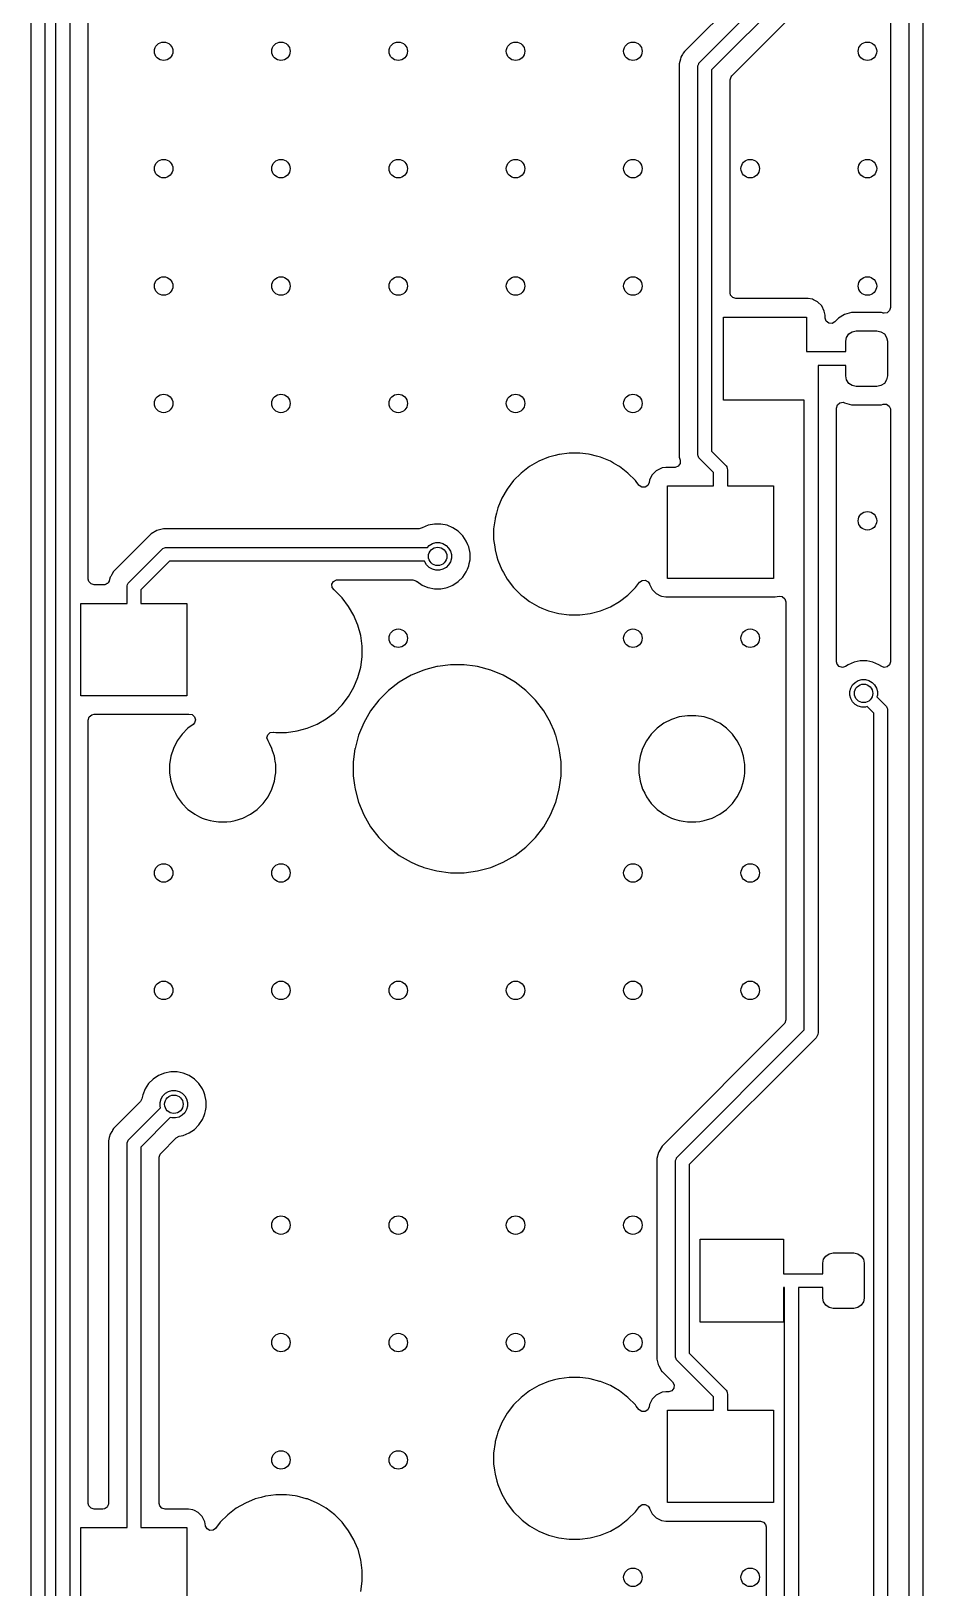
# Model space of a CAD drawing. Extents: x 2.6 to 14.2, y -9.4 to -3.8.
# Drawn here: x 2.57 to 3.33, y -6.439 to -5.113 of the extents above; entities that cross this region are included whole.
import ezdxf

# ---------------------------------------------------------------- set-up
doc = ezdxf.new("R2010")
doc.units = 0
doc.header["$MEASUREMENT"] = 0
doc.layers.add('BLACK', color=7, linetype='CONTINUOUS')

msp = doc.modelspace()

# ---------------------------------------------------------------- linework, layer by layer
at = {"layer": 'BLACK', "linetype": 'CONTINUOUS'}
for p, q in [((3.3186, -6.8774), (3.3186, -4.1738)), ((3.3304, -4.1713), (3.3304, -6.8799)), ((2.5702, -7.5938), (2.5702, -4.194)), ((2.582, -4.1964), (2.582, -7.5914)), ((3.3029, -4.602), (3.3029, -5.3488)), ((2.5914, -6.8083), (2.5914, -4.9665)), ((2.6032, -4.969), (2.6032, -6.8059)), ((2.619, -5.5802), (2.619, -4.9775)), ((3.2223, -5.0354), (3.1271, -5.1306)), ((3.1402, -5.1397), (3.2395, -5.0405)), ((3.2496, -5.0471), (3.1503, -5.1464)), ((3.1675, -5.1515), (3.215, -5.104)), ((3.1271, -5.1306), (3.1262, -5.1322)), ((3.1271, -5.1306), (3.1271, -5.1306)), ((3.1238, -5.1371), (3.1228, -5.1411)), ((3.1228, -5.1411), (3.1228, -5.4764)), ((3.1242, -5.1356), (3.1238, -5.1371)), ((3.125, -5.1342), (3.1242, -5.1356)), ((3.1242, -5.1356), (3.1242, -5.1356)), ((3.1255, -5.1333), (3.125, -5.1342)), ((3.125, -5.1342), (3.125, -5.1342)), ((3.1262, -5.1322), (3.1255, -5.1333)), ((3.1385, -5.1439), (3.1386, -5.1428)), ((3.1385, -5.4735), (3.1385, -5.1439)), ((3.1386, -5.1428), (3.1393, -5.1411)), ((3.1393, -5.1411), (3.1395, -5.1406)), ((3.1395, -5.1406), (3.1402, -5.1397)), ((3.1503, -5.1464), (3.1503, -5.4711)), ((3.1661, -5.1549), (3.1669, -5.1523)), ((3.1661, -5.3363), (3.1661, -5.1549)), ((3.1669, -5.1523), (3.1675, -5.1515)), ((3.1665, -5.3383), (3.1661, -5.3363)), ((3.1683, -5.3404), (3.1665, -5.3383)), ((3.171, -5.3412), (3.1683, -5.3404)), ((3.2325, -5.3412), (3.171, -5.3412)), ((3.2362, -5.3417), (3.2325, -5.3412)), ((3.2325, -5.3412), (3.2325, -5.3412)), ((3.2373, -5.3423), (3.2362, -5.3417)), ((3.2406, -5.344), (3.2373, -5.3423)), ((3.2442, -5.3475), (3.2406, -5.344)), ((3.2406, -5.344), (3.2406, -5.344)), ((3.2406, -5.344), (3.2406, -5.344)), ((3.1604, -5.4278), (3.1604, -5.3569)), ((3.1604, -5.3569), (3.2313, -5.3569)), ((3.2313, -5.3569), (3.2313, -5.3864)), ((3.2464, -5.352), (3.2442, -5.3475)), ((3.2442, -5.3475), (3.2442, -5.3475)), ((3.2442, -5.3475), (3.2442, -5.3475)), ((3.247, -5.3554), (3.2464, -5.352)), ((3.247, -5.3557), (3.247, -5.3554)), ((3.247, -5.3575), (3.247, -5.3557)), ((3.247, -5.3579), (3.247, -5.3575)), ((3.2637, -5.3548), (3.2584, -5.358)), ((3.2697, -5.3531), (3.2637, -5.3548)), ((3.2637, -5.3548), (3.2637, -5.3548)), ((3.2711, -5.353), (3.2697, -5.3531)), ((3.2938, -5.353), (3.2711, -5.353)), ((3.2711, -5.353), (3.2711, -5.353)), ((3.2952, -5.3531), (3.2938, -5.353)), ((3.296, -5.3533), (3.2952, -5.3531)), ((3.2952, -5.3531), (3.2952, -5.3531)), ((3.2966, -5.3535), (3.296, -5.3533)), ((3.2973, -5.3536), (3.2966, -5.3535)), ((3.3, -5.3532), (3.2973, -5.3536)), ((3.3021, -5.3514), (3.3, -5.3532)), ((3.3029, -5.3488), (3.3021, -5.3514)), ((3.248, -5.3605), (3.247, -5.3579)), ((3.2502, -5.3621), (3.248, -5.3605)), ((3.253, -5.3623), (3.2502, -5.3621)), ((3.2554, -5.361), (3.253, -5.3623)), ((3.2584, -5.358), (3.2554, -5.361)), ((3.2584, -5.358), (3.2584, -5.358)), ((3.2673, -5.3713), (3.2702, -5.3694)), ((3.2702, -5.3694), (3.2736, -5.3687)), ((3.2736, -5.3687), (3.2913, -5.3687)), ((3.2913, -5.3687), (3.2947, -5.3694)), ((3.2947, -5.3694), (3.2976, -5.3713)), ((3.2647, -5.3776), (3.2654, -5.3742)), ((3.2647, -5.3864), (3.2647, -5.3776)), ((3.2654, -5.3742), (3.2673, -5.3713)), ((3.2976, -5.3713), (3.2995, -5.3742)), ((3.2995, -5.3742), (3.3002, -5.3776)), ((3.3002, -5.3776), (3.3002, -5.4071)), ((3.2313, -5.3864), (3.2647, -5.3864)), ((3.2647, -5.3983), (3.2411, -5.3983)), ((3.2411, -5.3983), (3.2411, -5.9666)), ((3.2647, -5.4071), (3.2647, -5.3983)), ((3.2654, -5.4105), (3.2647, -5.4071)), ((3.2673, -5.4134), (3.2654, -5.4105)), ((3.2995, -5.4105), (3.2976, -5.4134)), ((3.3002, -5.4071), (3.2995, -5.4105)), ((3.2702, -5.4153), (3.2673, -5.4134)), ((3.2736, -5.416), (3.2702, -5.4153)), ((3.2913, -5.416), (3.2736, -5.416)), ((3.2947, -5.4153), (3.2913, -5.416)), ((3.2976, -5.4134), (3.2947, -5.4153)), ((3.2293, -5.4278), (3.1604, -5.4278)), ((3.2293, -5.9642), (3.2293, -5.4278)), ((3.2569, -5.4344), (3.2576, -5.4317)), ((3.2569, -5.6506), (3.2569, -5.4344)), ((3.2576, -5.4317), (3.2597, -5.4299)), ((3.2597, -5.4299), (3.2625, -5.4295)), ((3.2625, -5.4295), (3.2637, -5.4299)), ((3.2637, -5.4299), (3.2637, -5.4299)), ((3.2637, -5.4299), (3.2637, -5.4299)), ((3.2637, -5.4299), (3.2697, -5.4316)), ((3.2697, -5.4316), (3.2711, -5.4317)), ((3.2711, -5.4317), (3.2938, -5.4317)), ((3.2938, -5.4317), (3.2952, -5.4316)), ((3.2952, -5.4316), (3.2966, -5.4312)), ((3.2966, -5.4312), (3.2994, -5.4312)), ((3.2994, -5.4312), (3.3017, -5.4327)), ((3.3017, -5.4327), (3.3028, -5.4352)), ((3.3028, -5.4352), (3.3029, -5.4359)), ((3.3029, -5.4359), (3.3029, -5.6506)), ((3.0112, -5.4763), (3.0029, -5.4798)), ((3.017, -5.4748), (3.0112, -5.4763)), ((3.02, -5.474), (3.017, -5.4748)), ((3.0206, -5.4739), (3.02, -5.474)), ((3.0289, -5.4728), (3.0206, -5.4739)), ((3.038, -5.4728), (3.0289, -5.4728)), ((3.0289, -5.4728), (3.0289, -5.4728)), ((3.0454, -5.4738), (3.038, -5.4728)), ((3.038, -5.4728), (3.038, -5.4728)), ((3.0469, -5.474), (3.0454, -5.4738)), ((3.0523, -5.4754), (3.0469, -5.474)), ((3.0556, -5.4763), (3.0523, -5.4754)), ((3.064, -5.4798), (3.0556, -5.4763)), ((3.1228, -5.4764), (3.1234, -5.4788)), ((3.1386, -5.4747), (3.1385, -5.4735)), ((3.1388, -5.4751), (3.1386, -5.4747)), ((3.1395, -5.4768), (3.1388, -5.4751)), ((3.1402, -5.4777), (3.1395, -5.4768)), ((3.1503, -5.4711), (3.162, -5.4828)), ((2.9879, -5.4898), (2.9815, -5.4962)), ((2.9951, -5.4843), (2.9879, -5.4898)), ((3.0029, -5.4798), (2.9951, -5.4843)), ((3.0029, -5.4798), (3.0029, -5.4798)), ((3.0668, -5.4814), (3.064, -5.4798)), ((3.064, -5.4798), (3.064, -5.4798)), ((3.0706, -5.4836), (3.0668, -5.4814)), ((3.0718, -5.4843), (3.0706, -5.4836)), ((3.079, -5.4898), (3.0718, -5.4843)), ((3.0854, -5.4962), (3.079, -5.4898)), ((3.079, -5.4898), (3.079, -5.4898)), ((3.1032, -5.4879), (3.0997, -5.4914)), ((3.1076, -5.4856), (3.1032, -5.4879)), ((3.1032, -5.4879), (3.1032, -5.4879)), ((3.1032, -5.4879), (3.1032, -5.4879)), ((3.1082, -5.4855), (3.1076, -5.4856)), ((3.1113, -5.485), (3.1082, -5.4855)), ((3.1187, -5.485), (3.1113, -5.485)), ((3.1193, -5.485), (3.1187, -5.485)), ((3.1218, -5.4839), (3.1193, -5.485)), ((3.1234, -5.4816), (3.1218, -5.4839)), ((3.1234, -5.4788), (3.1234, -5.4789)), ((3.1234, -5.4789), (3.1234, -5.4816)), ((3.152, -5.4894), (3.1402, -5.4777)), ((3.152, -5.5008), (3.152, -5.4894)), ((3.162, -5.4828), (3.1628, -5.4837)), ((3.1628, -5.4837), (3.1632, -5.4846)), ((3.1632, -5.4846), (3.1637, -5.4858)), ((3.1637, -5.4858), (3.1638, -5.487)), ((3.1638, -5.487), (3.1638, -5.5008)), ((2.976, -5.5034), (2.9715, -5.5112)), ((2.9815, -5.4962), (2.976, -5.5034)), ((3.0861, -5.4971), (3.0854, -5.4962)), ((3.0854, -5.4962), (3.0854, -5.4962)), ((3.0854, -5.4962), (3.0854, -5.4962)), ((3.0884, -5.5001), (3.0861, -5.4971)), ((3.0885, -5.5003), (3.0884, -5.5001)), ((3.0908, -5.5018), (3.0885, -5.5003)), ((3.0936, -5.5019), (3.0908, -5.5018)), ((3.0959, -5.5004), (3.0936, -5.5019)), ((3.0971, -5.4979), (3.0959, -5.5004)), ((3.0974, -5.4959), (3.0971, -5.4979)), ((3.0995, -5.4917), (3.0974, -5.4959)), ((3.0974, -5.4959), (3.0974, -5.4959)), ((3.0997, -5.4914), (3.0995, -5.4917)), ((3.0997, -5.4914), (3.0997, -5.4914)), ((3.0997, -5.4914), (3.0997, -5.4914)), ((3.1126, -5.5795), (3.1126, -5.5008)), ((3.1126, -5.5008), (3.152, -5.5008)), ((3.1638, -5.5008), (3.2031, -5.5008)), ((3.2031, -5.5008), (3.2031, -5.5795)), ((2.9715, -5.5112), (2.968, -5.5195)), ((2.9715, -5.5112), (2.9715, -5.5112)), ((2.9657, -5.5287), (2.9645, -5.5372)), ((2.9669, -5.5239), (2.9657, -5.5283)), ((2.9657, -5.5283), (2.9657, -5.5287)), ((2.968, -5.5195), (2.9669, -5.5239)), ((2.6725, -5.5417), (2.6405, -5.5736)), ((2.6774, -5.5388), (2.6725, -5.5417)), ((2.6725, -5.5417), (2.6725, -5.5417)), ((2.6784, -5.5385), (2.6774, -5.5388)), ((2.6774, -5.5388), (2.6774, -5.5388)), ((2.683, -5.5373), (2.6784, -5.5385)), ((2.6784, -5.5385), (2.6784, -5.5385)), ((2.9008, -5.5373), (2.683, -5.5373)), ((2.9009, -5.5373), (2.9008, -5.5373)), ((2.9036, -5.5365), (2.9009, -5.5373)), ((2.9037, -5.5364), (2.9036, -5.5365)), ((2.9087, -5.5343), (2.9037, -5.5364)), ((2.9037, -5.5364), (2.9037, -5.5364)), ((2.9141, -5.5333), (2.9087, -5.5343)), ((2.9087, -5.5343), (2.9087, -5.5343)), ((2.9195, -5.5333), (2.9141, -5.5333)), ((2.9141, -5.5333), (2.9141, -5.5333)), ((2.9248, -5.5343), (2.9195, -5.5333)), ((2.9195, -5.5333), (2.9195, -5.5333)), ((2.9298, -5.5364), (2.9248, -5.5343)), ((2.9248, -5.5343), (2.9248, -5.5343)), ((2.9344, -5.5394), (2.9298, -5.5364)), ((2.9298, -5.5364), (2.9298, -5.5364)), ((2.9382, -5.5433), (2.9344, -5.5394)), ((2.9344, -5.5394), (2.9344, -5.5394)), ((2.9645, -5.5372), (2.9645, -5.5463)), ((2.6537, -5.5828), (2.6816, -5.5548)), ((2.6816, -5.5548), (2.6825, -5.5541)), ((2.6825, -5.5541), (2.6838, -5.5536)), ((2.6838, -5.5536), (2.6847, -5.5532)), ((2.6847, -5.5532), (2.6858, -5.5531)), ((2.6858, -5.5531), (2.908, -5.5531)), ((2.908, -5.5531), (2.9096, -5.5515)), ((2.9096, -5.5515), (2.9123, -5.5499)), ((2.9123, -5.5499), (2.9152, -5.5491)), ((2.9152, -5.5491), (2.9183, -5.5491)), ((2.9183, -5.5491), (2.9213, -5.5499)), ((2.9213, -5.5499), (2.924, -5.5515)), ((2.924, -5.5515), (2.9261, -5.5537)), ((2.9261, -5.5537), (2.9277, -5.5563)), ((2.9277, -5.5563), (2.9285, -5.5593)), ((2.9412, -5.5478), (2.9382, -5.5433)), ((2.9382, -5.5433), (2.9382, -5.5433)), ((2.9425, -5.5509), (2.9412, -5.5478)), ((2.9412, -5.5478), (2.9412, -5.5478)), ((2.9433, -5.5528), (2.9425, -5.5509)), ((2.9444, -5.5581), (2.9433, -5.5528)), ((2.9433, -5.5528), (2.9433, -5.5528)), ((2.9433, -5.5528), (2.9433, -5.5528)), ((2.9645, -5.5463), (2.9654, -5.5528)), ((2.9654, -5.5528), (2.9657, -5.5552)), ((2.9657, -5.5552), (2.9673, -5.5613)), ((2.6883, -5.5649), (2.6638, -5.5894)), ((2.9057, -5.5649), (2.6883, -5.5649)), ((2.9059, -5.5654), (2.9057, -5.5649)), ((2.9074, -5.568), (2.9059, -5.5654)), ((2.9096, -5.5702), (2.9074, -5.568)), ((2.9261, -5.568), (2.924, -5.5702)), ((2.9277, -5.5654), (2.9261, -5.568)), ((2.9285, -5.5624), (2.9277, -5.5654)), ((2.9285, -5.5593), (2.9285, -5.5624)), ((2.9422, -5.5716), (2.9433, -5.5689)), ((2.9433, -5.5689), (2.9437, -5.5668)), ((2.9437, -5.5668), (2.9444, -5.5636)), ((2.9444, -5.5636), (2.9444, -5.5581)), ((2.9673, -5.5613), (2.968, -5.5639)), ((2.968, -5.5639), (2.9715, -5.5723)), ((2.6194, -5.5822), (2.619, -5.5802)), ((2.6213, -5.5843), (2.6194, -5.5822)), ((2.6361, -5.5828), (2.6355, -5.5838)), ((2.6368, -5.5818), (2.6361, -5.5828)), ((2.6369, -5.5816), (2.6368, -5.5818)), ((2.6377, -5.5786), (2.6369, -5.5816)), ((2.6381, -5.5778), (2.6377, -5.5786)), ((2.6391, -5.5761), (2.6381, -5.5778)), ((2.6405, -5.5736), (2.6391, -5.5761)), ((2.6405, -5.5736), (2.6405, -5.5736)), ((2.6529, -5.5837), (2.6537, -5.5828)), ((2.8267, -5.5845), (2.828, -5.5821)), ((2.828, -5.5821), (2.8305, -5.5808)), ((2.8305, -5.5808), (2.8315, -5.5807)), ((2.8315, -5.5807), (2.8956, -5.5807)), ((2.8956, -5.5807), (2.8982, -5.5815)), ((2.8982, -5.5815), (2.899, -5.5821)), ((2.899, -5.5821), (2.8992, -5.5823)), ((2.8992, -5.5823), (2.8992, -5.5823)), ((2.8992, -5.5823), (2.9037, -5.5853)), ((2.9123, -5.5718), (2.9096, -5.5702)), ((2.9152, -5.5726), (2.9123, -5.5718)), ((2.9183, -5.5726), (2.9152, -5.5726)), ((2.9213, -5.5718), (2.9183, -5.5726)), ((2.924, -5.5702), (2.9213, -5.5718)), ((2.9298, -5.5853), (2.9344, -5.5823)), ((2.9344, -5.5823), (2.9382, -5.5784)), ((2.9382, -5.5784), (2.9412, -5.5739)), ((2.9412, -5.5739), (2.9414, -5.5735)), ((2.9414, -5.5735), (2.9422, -5.5716)), ((2.9715, -5.5723), (2.9715, -5.5723)), ((2.9715, -5.5723), (2.9728, -5.5745)), ((2.9728, -5.5745), (2.976, -5.5801)), ((2.976, -5.5801), (2.976, -5.5801)), ((2.976, -5.5801), (2.9815, -5.5873)), ((3.0854, -5.5873), (3.0888, -5.5828)), ((3.0888, -5.5828), (3.091, -5.5812)), ((3.091, -5.5812), (3.0938, -5.581)), ((3.0938, -5.581), (3.0962, -5.5824)), ((3.0962, -5.5824), (3.0973, -5.5843)), ((3.2031, -5.5795), (3.1126, -5.5795)), ((2.6239, -5.585), (2.6213, -5.5843)), ((2.6322, -5.585), (2.6239, -5.585)), ((2.6326, -5.585), (2.6322, -5.585)), ((2.6327, -5.585), (2.6326, -5.585)), ((2.6326, -5.585), (2.6326, -5.585)), ((2.633, -5.585), (2.6327, -5.585)), ((2.6341, -5.5844), (2.633, -5.585)), ((2.6352, -5.584), (2.6341, -5.5844)), ((2.6353, -5.5839), (2.6352, -5.584)), ((2.6355, -5.5838), (2.6353, -5.5839)), ((2.652, -5.587), (2.6521, -5.5858)), ((2.652, -5.6008), (2.652, -5.587)), ((2.6521, -5.5858), (2.6525, -5.5848)), ((2.6525, -5.5848), (2.6529, -5.5837)), ((2.6638, -5.5894), (2.6638, -5.6008)), ((2.8269, -5.5872), (2.8267, -5.5845)), ((2.8285, -5.5894), (2.8269, -5.5872)), ((2.829, -5.5898), (2.8285, -5.5894)), ((2.8354, -5.5962), (2.829, -5.5898)), ((2.829, -5.5898), (2.829, -5.5898)), ((2.829, -5.5898), (2.829, -5.5898)), ((2.8409, -5.6034), (2.8354, -5.5962)), ((2.8354, -5.5962), (2.8354, -5.5962)), ((2.9037, -5.5853), (2.9037, -5.5853)), ((2.9037, -5.5853), (2.9084, -5.5872)), ((2.9084, -5.5872), (2.9087, -5.5874)), ((2.9087, -5.5874), (2.9087, -5.5874)), ((2.9087, -5.5874), (2.9087, -5.5874)), ((2.9087, -5.5874), (2.9141, -5.5884)), ((2.9141, -5.5884), (2.9141, -5.5884)), ((2.9141, -5.5884), (2.9195, -5.5884)), ((2.9195, -5.5884), (2.9237, -5.5876)), ((2.9237, -5.5876), (2.9248, -5.5874)), ((2.9248, -5.5874), (2.9292, -5.5856)), ((2.9292, -5.5856), (2.9298, -5.5853)), ((2.9298, -5.5853), (2.9298, -5.5853)), ((2.9298, -5.5853), (2.9298, -5.5853)), ((2.9815, -5.5873), (2.9815, -5.5873)), ((2.9815, -5.5873), (2.9879, -5.5937)), ((2.9879, -5.5937), (2.9879, -5.5937)), ((2.9879, -5.5937), (2.9879, -5.5937)), ((2.9879, -5.5937), (2.9898, -5.5951)), ((2.9898, -5.5951), (2.9951, -5.5992)), ((3.0718, -5.5992), (3.079, -5.5937)), ((3.079, -5.5937), (3.0854, -5.5873)), ((3.079, -5.5937), (3.079, -5.5937)), ((3.079, -5.5937), (3.079, -5.5937)), ((3.0854, -5.5873), (3.0854, -5.5873)), ((3.0973, -5.5843), (3.0974, -5.5845)), ((3.0974, -5.5845), (3.0974, -5.5845)), ((3.0974, -5.5845), (3.0974, -5.5845)), ((3.0974, -5.5845), (3.0997, -5.5889)), ((3.0997, -5.5889), (3.0997, -5.5889)), ((3.0997, -5.5889), (3.0997, -5.5889)), ((3.0997, -5.5889), (3.1032, -5.5925)), ((3.1032, -5.5925), (3.1032, -5.5925)), ((3.1032, -5.5925), (3.1032, -5.5925)), ((3.1032, -5.5925), (3.1068, -5.5943)), ((3.1068, -5.5943), (3.1076, -5.5947)), ((3.1076, -5.5947), (3.1113, -5.5953)), ((3.1113, -5.5953), (3.1113, -5.5953)), ((3.1113, -5.5953), (3.2044, -5.5953)), ((3.2044, -5.5953), (3.2079, -5.5948)), ((3.2079, -5.5948), (3.2106, -5.5951)), ((3.2106, -5.5951), (3.2127, -5.5969)), ((2.6126, -5.6795), (2.6126, -5.6008)), ((2.6126, -5.6008), (2.652, -5.6008)), ((2.6638, -5.6008), (2.7031, -5.6008)), ((2.7031, -5.6008), (2.7031, -5.6795)), ((2.8454, -5.6112), (2.8409, -5.6034)), ((2.8409, -5.6034), (2.8409, -5.6034)), ((2.8409, -5.6034), (2.8409, -5.6034)), ((2.9951, -5.5992), (2.9951, -5.5992)), ((2.9951, -5.5992), (2.9951, -5.5992)), ((2.9951, -5.5992), (3.0029, -5.6037)), ((3.0029, -5.6037), (3.0029, -5.6037)), ((3.0029, -5.6037), (3.0029, -5.6037)), ((3.0029, -5.6037), (3.0056, -5.6048)), ((3.0056, -5.6048), (3.0112, -5.6071)), ((3.0112, -5.6071), (3.02, -5.6095)), ((3.02, -5.6095), (3.0289, -5.6107)), ((3.038, -5.6107), (3.0469, -5.6095)), ((3.0469, -5.6095), (3.0556, -5.6071)), ((3.0556, -5.6071), (3.064, -5.6037)), ((3.064, -5.6037), (3.0718, -5.5992)), ((3.2127, -5.5969), (3.2135, -5.5995)), ((3.2135, -5.5995), (3.2135, -5.5996)), ((3.2135, -5.5996), (3.2135, -5.9556)), ((2.8465, -5.6139), (2.8454, -5.6112)), ((2.8454, -5.6112), (2.8454, -5.6112)), ((2.8454, -5.6112), (2.8454, -5.6112)), ((2.8488, -5.6195), (2.8465, -5.6139)), ((2.8512, -5.6283), (2.8488, -5.6195)), ((3.0289, -5.6107), (3.0289, -5.6107)), ((3.0289, -5.6107), (3.038, -5.6107)), ((3.038, -5.6107), (3.038, -5.6107)), ((2.8524, -5.6372), (2.8512, -5.6283)), ((2.8512, -5.6552), (2.8524, -5.6463)), ((2.8524, -5.6463), (2.8524, -5.6372)), ((2.8488, -5.6639), (2.8512, -5.6552)), ((2.8942, -5.6621), (2.8841, -5.6679)), ((2.9049, -5.6577), (2.8942, -5.6621)), ((2.8942, -5.6621), (2.8942, -5.6621)), ((2.9068, -5.6572), (2.9049, -5.6577)), ((2.9049, -5.6577), (2.9049, -5.6577)), ((2.9161, -5.6547), (2.9068, -5.6572)), ((2.9167, -5.6546), (2.9161, -5.6547)), ((2.9276, -5.6531), (2.9167, -5.6546)), ((2.9393, -5.6531), (2.9276, -5.6531)), ((2.9276, -5.6531), (2.9276, -5.6531)), ((2.9488, -5.6544), (2.9393, -5.6531)), ((2.9393, -5.6531), (2.9393, -5.6531)), ((2.9508, -5.6547), (2.9488, -5.6544)), ((2.962, -5.6577), (2.9508, -5.6547)), ((2.9727, -5.6621), (2.962, -5.6577)), ((2.962, -5.6577), (2.962, -5.6577)), ((2.962, -5.6577), (2.962, -5.6577)), ((2.9828, -5.6679), (2.9727, -5.6621)), ((2.9727, -5.6621), (2.9727, -5.6621)), ((3.2574, -5.6527), (3.2569, -5.6506)), ((3.2592, -5.6547), (3.2574, -5.6527)), ((3.2618, -5.6554), (3.2592, -5.6547)), ((3.2645, -5.6546), (3.2618, -5.6554)), ((3.2668, -5.6531), (3.2645, -5.6546)), ((3.2718, -5.651), (3.2668, -5.6531)), ((3.2668, -5.6531), (3.2668, -5.6531)), ((3.2771, -5.6499), (3.2718, -5.651)), ((3.2718, -5.651), (3.2718, -5.651)), ((3.2826, -5.6499), (3.2771, -5.6499)), ((3.2771, -5.6499), (3.2771, -5.6499)), ((3.2879, -5.651), (3.2826, -5.6499)), ((3.2826, -5.6499), (3.2826, -5.6499)), ((3.2929, -5.6531), (3.2879, -5.651)), ((3.2879, -5.651), (3.2879, -5.651)), ((3.2953, -5.6546), (3.2929, -5.6531)), ((3.2929, -5.6531), (3.2929, -5.6531)), ((3.2973, -5.6554), (3.2953, -5.6546)), ((3.3, -5.655), (3.2973, -5.6554)), ((3.3021, -5.6532), (3.3, -5.655)), ((3.3029, -5.6506), (3.3021, -5.6532)), ((2.8409, -5.6801), (2.8454, -5.6723)), ((2.8454, -5.6723), (2.8488, -5.6639)), ((2.8749, -5.675), (2.8667, -5.6832)), ((2.8841, -5.6679), (2.8749, -5.675)), ((2.8749, -5.675), (2.8749, -5.675)), ((2.992, -5.675), (2.9828, -5.6679)), ((3.0002, -5.6832), (2.992, -5.675)), ((2.992, -5.675), (2.992, -5.675)), ((3.2682, -5.676), (3.269, -5.673)), ((3.269, -5.673), (3.2705, -5.6703)), ((3.2705, -5.6703), (3.2727, -5.6681)), ((3.2727, -5.6681), (3.2753, -5.6666)), ((3.2753, -5.6666), (3.2783, -5.6658)), ((3.2783, -5.6658), (3.2814, -5.6658)), ((3.2814, -5.6658), (3.2844, -5.6666)), ((3.2844, -5.6666), (3.2871, -5.6681)), ((3.2871, -5.6681), (3.2892, -5.6703)), ((3.2892, -5.6703), (3.2908, -5.673)), ((3.2908, -5.673), (3.2916, -5.676)), ((2.7031, -5.6795), (2.6126, -5.6795)), ((2.829, -5.6937), (2.8354, -5.6873)), ((2.8354, -5.6873), (2.8409, -5.6801)), ((2.8354, -5.6873), (2.8354, -5.6873)), ((2.8354, -5.6873), (2.8354, -5.6873)), ((2.8667, -5.6832), (2.8596, -5.6924)), ((2.8667, -5.6832), (2.8667, -5.6832)), ((3.0073, -5.6924), (3.0002, -5.6832)), ((3.0002, -5.6832), (3.0002, -5.6832)), ((3.2682, -5.679), (3.2682, -5.676)), ((3.269, -5.682), (3.2682, -5.679)), ((3.2705, -5.6847), (3.269, -5.682)), ((3.2727, -5.6869), (3.2705, -5.6847)), ((3.2753, -5.6884), (3.2727, -5.6869)), ((3.2783, -5.6892), (3.2753, -5.6884)), ((3.2828, -5.6888), (3.2814, -5.6892)), ((3.2885, -5.6944), (3.2828, -5.6888)), ((3.2916, -5.679), (3.2912, -5.6805)), ((3.2912, -5.6805), (3.2985, -5.6878)), ((3.2916, -5.676), (3.2916, -5.679)), ((3.2985, -5.6878), (3.2993, -5.6887)), ((3.2993, -5.6887), (3.2996, -5.6895)), ((2.619, -5.7002), (2.6198, -5.6976)), ((2.619, -6.3676), (2.619, -5.7002)), ((2.6198, -5.6976), (2.6219, -5.6958)), ((2.6219, -5.6958), (2.6239, -5.6953)), ((2.6239, -5.6953), (2.7044, -5.6953)), ((2.7044, -5.6953), (2.7047, -5.6953)), ((2.7047, -5.6953), (2.7074, -5.6956)), ((2.7074, -5.6956), (2.7095, -5.6974)), ((2.7095, -5.6974), (2.7103, -5.7)), ((2.7103, -5.7), (2.7096, -5.7027)), ((2.814, -5.7037), (2.8218, -5.6992)), ((2.8218, -5.6992), (2.829, -5.6937)), ((2.829, -5.6937), (2.829, -5.6937)), ((2.829, -5.6937), (2.829, -5.6937)), ((2.8596, -5.6924), (2.8538, -5.7025)), ((3.0129, -5.7022), (3.0073, -5.6924)), ((3.0131, -5.7025), (3.0129, -5.7022)), ((3.1161, -5.6998), (3.1097, -5.703)), ((3.1228, -5.6976), (3.1161, -5.6998)), ((3.1161, -5.6998), (3.1161, -5.6998)), ((3.1299, -5.6965), (3.1228, -5.6976)), ((3.137, -5.6965), (3.1299, -5.6965)), ((3.1299, -5.6965), (3.1299, -5.6965)), ((3.1441, -5.6976), (3.137, -5.6965)), ((3.137, -5.6965), (3.137, -5.6965)), ((3.1508, -5.6998), (3.1441, -5.6976)), ((3.1546, -5.7017), (3.1508, -5.6998)), ((3.1508, -5.6998), (3.1508, -5.6998)), ((3.1572, -5.703), (3.1546, -5.7017)), ((3.2814, -5.6892), (3.2783, -5.6892)), ((3.2885, -6.8767), (3.2885, -5.6944)), ((3.2996, -5.6895), (3.3002, -5.6908)), ((3.3002, -5.6908), (3.3003, -5.692)), ((3.3003, -5.692), (3.3003, -6.8792)), ((2.6989, -5.7122), (2.6947, -5.718)), ((2.7039, -5.7072), (2.6989, -5.7122)), ((2.6989, -5.7122), (2.6989, -5.7122)), ((2.7083, -5.704), (2.7039, -5.7072)), ((2.7039, -5.7072), (2.7039, -5.7072)), ((2.7096, -5.7027), (2.7083, -5.704)), ((2.7713, -5.7155), (2.772, -5.7128)), ((2.7722, -5.7178), (2.7713, -5.7155)), ((2.772, -5.7128), (2.7739, -5.7109)), ((2.7739, -5.7109), (2.7766, -5.7104)), ((2.7766, -5.7104), (2.7768, -5.7104)), ((2.7768, -5.7104), (2.7789, -5.7107)), ((2.7789, -5.7107), (2.7789, -5.7107)), ((2.7789, -5.7107), (2.788, -5.7107)), ((2.788, -5.7107), (2.7969, -5.7095)), ((2.788, -5.7107), (2.788, -5.7107)), ((2.7969, -5.7095), (2.8056, -5.7071)), ((2.8056, -5.7071), (2.814, -5.7037)), ((2.8494, -5.7132), (2.8464, -5.7244)), ((2.8538, -5.7025), (2.8494, -5.7132)), ((2.8494, -5.7132), (2.8494, -5.7132)), ((2.8538, -5.7025), (2.8538, -5.7025)), ((3.016, -5.7095), (3.0131, -5.7025)), ((3.0173, -5.7127), (3.016, -5.7095)), ((3.0175, -5.7132), (3.0173, -5.7127)), ((3.0205, -5.7244), (3.0175, -5.7132)), ((3.0989, -5.7122), (3.0947, -5.718)), ((3.1039, -5.7072), (3.0989, -5.7122)), ((3.0989, -5.7122), (3.0989, -5.7122)), ((3.1097, -5.703), (3.1039, -5.7072)), ((3.1039, -5.7072), (3.1039, -5.7072)), ((3.163, -5.7072), (3.1572, -5.703)), ((3.1572, -5.703), (3.1572, -5.703)), ((3.1572, -5.703), (3.1572, -5.703)), ((3.168, -5.7122), (3.163, -5.7072)), ((3.163, -5.7072), (3.163, -5.7072)), ((3.1707, -5.7159), (3.168, -5.7122)), ((3.168, -5.7122), (3.168, -5.7122)), ((2.6915, -5.7244), (2.6893, -5.7311)), ((2.6947, -5.718), (2.6915, -5.7244)), ((2.6915, -5.7244), (2.6915, -5.7244)), ((2.7722, -5.718), (2.7721, -5.7178)), ((2.7721, -5.7178), (2.7722, -5.7178)), ((2.7733, -5.7201), (2.7722, -5.718)), ((2.7722, -5.718), (2.7722, -5.718)), ((2.7722, -5.718), (2.7722, -5.718)), ((2.7754, -5.7244), (2.7733, -5.7201)), ((2.7761, -5.7264), (2.7754, -5.7244)), ((2.7754, -5.7244), (2.7754, -5.7244)), ((2.7776, -5.7311), (2.7761, -5.7264)), ((2.8463, -5.7247), (2.8448, -5.7359)), ((2.8464, -5.7244), (2.8463, -5.7247)), ((3.0221, -5.7359), (3.0205, -5.7244)), ((3.0915, -5.7244), (3.0893, -5.7311)), ((3.0947, -5.718), (3.0915, -5.7244)), ((3.0915, -5.7244), (3.0915, -5.7244)), ((3.1722, -5.718), (3.1707, -5.7159)), ((3.174, -5.7216), (3.1722, -5.718)), ((3.1754, -5.7244), (3.174, -5.7216)), ((3.1761, -5.7264), (3.1754, -5.7244)), ((3.1754, -5.7244), (3.1754, -5.7244)), ((3.1776, -5.7311), (3.1761, -5.7264)), ((2.6893, -5.7311), (2.6882, -5.7382)), ((2.6882, -5.7382), (2.6882, -5.7453)), ((2.7779, -5.7329), (2.7776, -5.7311)), ((2.7784, -5.7359), (2.7779, -5.7329)), ((2.7785, -5.7365), (2.7784, -5.7359)), ((2.7787, -5.7382), (2.7785, -5.7365)), ((2.7787, -5.7453), (2.7787, -5.7382)), ((2.8448, -5.7359), (2.8448, -5.7476)), ((3.0221, -5.7382), (3.0221, -5.7359)), ((3.0221, -5.7476), (3.0221, -5.7382)), ((3.0893, -5.7311), (3.0882, -5.7382)), ((3.0882, -5.7382), (3.0882, -5.7453)), ((3.1779, -5.7329), (3.1776, -5.7311)), ((3.1787, -5.7382), (3.1779, -5.7329)), ((3.1787, -5.7453), (3.1787, -5.7382)), ((2.6882, -5.7453), (2.6893, -5.7524)), ((2.6893, -5.7524), (2.6915, -5.7591)), ((2.7754, -5.7591), (2.7776, -5.7524)), ((2.7776, -5.7524), (2.7783, -5.7481)), ((2.7783, -5.7481), (2.7787, -5.7453)), ((2.8448, -5.7476), (2.8459, -5.7557)), ((3.0205, -5.7591), (3.0221, -5.7476)), ((3.0882, -5.7453), (3.0893, -5.7524)), ((3.0893, -5.7524), (3.0915, -5.7591)), ((3.1754, -5.7591), (3.1776, -5.7524)), ((3.1776, -5.7524), (3.1783, -5.7481)), ((3.1783, -5.7481), (3.1787, -5.7453)), ((2.6915, -5.7591), (2.6915, -5.7591)), ((2.6915, -5.7591), (2.6933, -5.7626)), ((2.6933, -5.7626), (2.6945, -5.7651)), ((2.6945, -5.7651), (2.6947, -5.7655)), ((2.6947, -5.7655), (2.6989, -5.7713)), ((2.768, -5.7713), (2.7722, -5.7655)), ((2.7722, -5.7655), (2.7754, -5.7591)), ((2.8459, -5.7557), (2.8464, -5.7591)), ((2.8464, -5.7591), (2.8494, -5.7703)), ((3.0175, -5.7703), (3.0205, -5.7591)), ((3.0915, -5.7591), (3.0915, -5.7591)), ((3.0915, -5.7591), (3.0933, -5.7626)), ((3.0933, -5.7626), (3.0945, -5.7651)), ((3.0945, -5.7651), (3.0947, -5.7655)), ((3.0947, -5.7655), (3.0989, -5.7713)), ((3.168, -5.7713), (3.1722, -5.7655)), ((3.1722, -5.7655), (3.1754, -5.7591)), ((2.6989, -5.7713), (2.6989, -5.7713)), ((2.6989, -5.7713), (2.7039, -5.7763)), ((2.7039, -5.7763), (2.7039, -5.7763)), ((2.7039, -5.7763), (2.7077, -5.779)), ((2.7077, -5.779), (2.7097, -5.7805)), ((2.7097, -5.7805), (2.7139, -5.7826)), ((2.7508, -5.7837), (2.7572, -5.7805)), ((2.7572, -5.7805), (2.763, -5.7763)), ((2.763, -5.7763), (2.768, -5.7713)), ((2.8494, -5.7703), (2.8494, -5.7703)), ((2.8494, -5.7703), (2.8538, -5.781)), ((2.8538, -5.781), (2.8538, -5.781)), ((2.8538, -5.781), (2.8596, -5.7911)), ((3.0073, -5.7911), (3.0131, -5.781)), ((3.0131, -5.781), (3.0175, -5.7703)), ((3.0989, -5.7713), (3.0989, -5.7713)), ((3.0989, -5.7713), (3.1039, -5.7763)), ((3.1039, -5.7763), (3.1039, -5.7763)), ((3.1039, -5.7763), (3.1077, -5.779)), ((3.1077, -5.779), (3.1097, -5.7805)), ((3.1097, -5.7805), (3.1139, -5.7826)), ((3.1508, -5.7837), (3.1572, -5.7805)), ((3.1572, -5.7805), (3.163, -5.7763)), ((3.163, -5.7763), (3.168, -5.7713)), ((2.7139, -5.7826), (2.7161, -5.7837)), ((2.7161, -5.7837), (2.7161, -5.7837)), ((2.7161, -5.7837), (2.7186, -5.7846)), ((2.7186, -5.7846), (2.7228, -5.7859)), ((2.7228, -5.7859), (2.7261, -5.7864)), ((2.7261, -5.7864), (2.7299, -5.787)), ((2.7299, -5.787), (2.7299, -5.787)), ((2.7299, -5.787), (2.737, -5.787)), ((2.737, -5.787), (2.7404, -5.7865)), ((2.7404, -5.7865), (2.7441, -5.7859)), ((2.7441, -5.7859), (2.7508, -5.7837)), ((2.8596, -5.7911), (2.8667, -5.8003)), ((3.0002, -5.8003), (3.0073, -5.7911)), ((3.1139, -5.7826), (3.1161, -5.7837)), ((3.1161, -5.7837), (3.1161, -5.7837)), ((3.1161, -5.7837), (3.1186, -5.7846)), ((3.1186, -5.7846), (3.1228, -5.7859)), ((3.1228, -5.7859), (3.1261, -5.7864)), ((3.1261, -5.7864), (3.1299, -5.787)), ((3.1299, -5.787), (3.1299, -5.787)), ((3.1299, -5.787), (3.137, -5.787)), ((3.137, -5.787), (3.1404, -5.7865)), ((3.1404, -5.7865), (3.1441, -5.7859)), ((3.1441, -5.7859), (3.1508, -5.7837)), ((2.8667, -5.8003), (2.8667, -5.8003)), ((2.8667, -5.8003), (2.8749, -5.8085)), ((2.992, -5.8085), (3.0002, -5.8003)), ((2.8749, -5.8085), (2.8749, -5.8085)), ((2.8749, -5.8085), (2.8841, -5.8156)), ((2.8841, -5.8156), (2.8942, -5.8214)), ((2.8942, -5.8214), (2.8942, -5.8214)), ((2.8942, -5.8214), (2.8942, -5.8214)), ((2.8942, -5.8214), (2.9006, -5.824)), ((2.962, -5.8258), (2.9727, -5.8214)), ((2.9727, -5.8214), (2.9828, -5.8156)), ((2.9828, -5.8156), (2.992, -5.8085)), ((2.9006, -5.824), (2.904, -5.8254)), ((2.904, -5.8254), (2.9049, -5.8258)), ((2.9049, -5.8258), (2.9161, -5.8288)), ((2.9161, -5.8288), (2.9276, -5.8304)), ((2.9276, -5.8304), (2.9276, -5.8304)), ((2.9276, -5.8304), (2.9393, -5.8304)), ((2.9393, -5.8304), (2.9508, -5.8288)), ((2.9393, -5.8304), (2.9393, -5.8304)), ((2.9508, -5.8288), (2.962, -5.8258)), ((3.2121, -5.9591), (3.1081, -6.0631)), ((3.1212, -6.0722), (3.2293, -5.9642)), ((3.2128, -5.9583), (3.2121, -5.9591)), ((3.2135, -5.9556), (3.2128, -5.9583)), ((3.2411, -5.9666), (3.241, -5.9678)), ((3.2394, -5.9708), (3.1313, -6.0789)), ((3.2401, -5.9699), (3.2394, -5.9708)), ((3.2409, -5.9681), (3.2401, -5.9699)), ((3.241, -5.9678), (3.2409, -5.9681)), ((2.6743, -6.0061), (2.6704, -6.0099)), ((2.6788, -6.0031), (2.6743, -6.0061)), ((2.6743, -6.0061), (2.6743, -6.0061)), ((2.6838, -6.001), (2.6788, -6.0031)), ((2.6788, -6.0031), (2.6788, -6.0031)), ((2.6892, -5.9999), (2.6838, -6.001)), ((2.6838, -6.001), (2.6838, -6.001)), ((2.6946, -5.9999), (2.6892, -5.9999)), ((2.6892, -5.9999), (2.6892, -5.9999)), ((2.6999, -6.001), (2.6946, -5.9999)), ((2.6946, -5.9999), (2.6946, -5.9999)), ((2.7049, -6.0031), (2.6999, -6.001)), ((2.6999, -6.001), (2.6999, -6.001)), ((2.7095, -6.0061), (2.7049, -6.0031)), ((2.7049, -6.0031), (2.7049, -6.0031)), ((2.7133, -6.0099), (2.7095, -6.0061)), ((2.7095, -6.0061), (2.7095, -6.0061)), ((2.6654, -6.0195), (2.6647, -6.0229)), ((2.6674, -6.0144), (2.6654, -6.0195)), ((2.6654, -6.0195), (2.6654, -6.0195)), ((2.6704, -6.0099), (2.6674, -6.0144)), ((2.6674, -6.0144), (2.6674, -6.0144)), ((2.6704, -6.0099), (2.6704, -6.0099)), ((2.681, -6.023), (2.6825, -6.0203)), ((2.6825, -6.0203), (2.6847, -6.0181)), ((2.6847, -6.0181), (2.6874, -6.0166)), ((2.6874, -6.0166), (2.6903, -6.0158)), ((2.6903, -6.0158), (2.6934, -6.0158)), ((2.6934, -6.0158), (2.6964, -6.0166)), ((2.6964, -6.0166), (2.6991, -6.0181)), ((2.6991, -6.0181), (2.7012, -6.0203)), ((2.7012, -6.0203), (2.7028, -6.023)), ((2.7163, -6.0144), (2.7133, -6.0099)), ((2.7133, -6.0099), (2.7133, -6.0099)), ((2.7174, -6.017), (2.7163, -6.0144)), ((2.7163, -6.0144), (2.7163, -6.0144)), ((2.7184, -6.0195), (2.7174, -6.017)), ((2.7194, -6.0248), (2.7184, -6.0195)), ((2.7184, -6.0195), (2.7184, -6.0195)), ((2.7184, -6.0195), (2.7184, -6.0195)), ((2.6633, -6.0254), (2.6405, -6.0482)), ((2.6537, -6.0573), (2.6805, -6.0305)), ((2.6634, -6.0253), (2.6633, -6.0254)), ((2.6647, -6.0229), (2.6634, -6.0253)), ((2.6802, -6.026), (2.681, -6.023)), ((2.6802, -6.029), (2.6802, -6.026)), ((2.6805, -6.0305), (2.6802, -6.029)), ((2.7028, -6.032), (2.7012, -6.0347)), ((2.7028, -6.023), (2.7036, -6.026)), ((2.7036, -6.029), (2.7028, -6.032)), ((2.7036, -6.026), (2.7036, -6.029)), ((2.7184, -6.0355), (2.7189, -6.033)), ((2.7189, -6.033), (2.7194, -6.0302)), ((2.7194, -6.0302), (2.7194, -6.0248)), ((2.6889, -6.0388), (2.6638, -6.064)), ((2.6903, -6.0392), (2.6889, -6.0388)), ((2.6934, -6.0392), (2.6903, -6.0392)), ((2.6964, -6.0384), (2.6934, -6.0392)), ((2.6991, -6.0369), (2.6964, -6.0384)), ((2.7012, -6.0347), (2.6991, -6.0369)), ((2.7095, -6.0489), (2.7133, -6.0451)), ((2.7133, -6.0451), (2.7163, -6.0406)), ((2.7163, -6.0405), (2.7178, -6.0371)), ((2.7163, -6.0406), (2.7163, -6.0405)), ((2.7178, -6.0371), (2.7184, -6.0355)), ((2.6369, -6.0559), (2.6362, -6.0587)), ((2.6362, -6.0587), (2.6362, -6.0587)), ((2.6362, -6.0587), (2.6362, -6.3676)), ((2.6377, -6.0531), (2.6369, -6.0559)), ((2.6391, -6.0507), (2.6377, -6.0531)), ((2.6377, -6.0531), (2.6377, -6.0531)), ((2.6392, -6.0506), (2.6391, -6.0507)), ((2.6391, -6.0507), (2.6391, -6.0507)), ((2.6397, -6.0496), (2.6392, -6.0506)), ((2.6405, -6.0482), (2.6397, -6.0496)), ((2.652, -6.0615), (2.6521, -6.0604)), ((2.6521, -6.0604), (2.6526, -6.059)), ((2.6526, -6.059), (2.653, -6.0582)), ((2.653, -6.0582), (2.6537, -6.0573)), ((2.681, -6.0691), (2.694, -6.056)), ((2.694, -6.056), (2.6964, -6.0547)), ((2.6964, -6.0547), (2.6965, -6.0547)), ((2.6965, -6.0547), (2.6999, -6.054)), ((2.6999, -6.054), (2.7049, -6.0519)), ((2.7049, -6.0519), (2.7095, -6.0489)), ((2.652, -6.3882), (2.652, -6.0615)), ((2.6638, -6.064), (2.6638, -6.3882)), ((2.6795, -6.0725), (2.6803, -6.0699)), ((2.6795, -6.3676), (2.6795, -6.0725)), ((2.6803, -6.0699), (2.681, -6.0691)), ((3.1051, -6.0687), (3.1037, -6.0736)), ((3.1037, -6.0736), (3.1037, -6.2448)), ((3.1052, -6.0681), (3.1051, -6.0687)), ((3.1081, -6.0631), (3.1052, -6.0681)), ((3.1081, -6.0631), (3.1081, -6.0631)), ((3.1196, -6.0753), (3.1203, -6.0736)), ((3.1203, -6.0736), (3.1205, -6.0731)), ((3.1205, -6.0731), (3.1212, -6.0722)), ((3.1195, -6.0764), (3.1196, -6.0753)), ((3.1195, -6.2419), (3.1195, -6.0764)), ((3.1313, -6.0789), (3.1313, -6.2395)), ((3.1407, -6.2132), (3.1407, -6.1424)), ((3.1407, -6.1424), (3.2116, -6.1424)), ((3.2116, -6.1424), (3.2116, -6.1719)), ((3.245, -6.163), (3.2457, -6.1596)), ((3.245, -6.1719), (3.245, -6.163)), ((3.2457, -6.1596), (3.2476, -6.1568)), ((3.2476, -6.1568), (3.2505, -6.1548)), ((3.2505, -6.1548), (3.2539, -6.1542)), ((3.2539, -6.1542), (3.2716, -6.1542)), ((3.2716, -6.1542), (3.275, -6.1548)), ((3.275, -6.1548), (3.2779, -6.1568)), ((3.2779, -6.1568), (3.2798, -6.1596)), ((3.2798, -6.1596), (3.2805, -6.163)), ((3.2805, -6.163), (3.2805, -6.1926)), ((3.2116, -6.1719), (3.245, -6.1719)), ((3.2126, -6.1837), (3.2116, -6.1837)), ((3.2116, -6.1837), (3.2116, -6.2132)), ((3.2126, -6.8072), (3.2126, -6.1837)), ((3.245, -6.1837), (3.2244, -6.1837)), ((3.2244, -6.1837), (3.2244, -6.8096)), ((3.245, -6.1926), (3.245, -6.1837)), ((3.2457, -6.1959), (3.245, -6.1926)), ((3.2805, -6.1926), (3.2798, -6.1959)), ((3.2476, -6.1988), (3.2457, -6.1959)), ((3.2505, -6.2007), (3.2476, -6.1988)), ((3.2539, -6.2014), (3.2505, -6.2007)), ((3.2716, -6.2014), (3.2539, -6.2014)), ((3.275, -6.2007), (3.2716, -6.2014)), ((3.2779, -6.1988), (3.275, -6.2007)), ((3.2798, -6.1959), (3.2779, -6.1988)), ((3.2116, -6.2132), (3.1407, -6.2132)), ((3.1037, -6.2448), (3.1049, -6.2492)), ((3.1196, -6.2431), (3.1195, -6.2419)), ((3.1198, -6.2434), (3.1196, -6.2431)), ((3.1205, -6.2452), (3.1198, -6.2434)), ((3.1212, -6.2461), (3.1205, -6.2452)), ((3.1313, -6.2395), (3.162, -6.2702)), ((3.1049, -6.2492), (3.1049, -6.2492)), ((3.1049, -6.2492), (3.1052, -6.2503)), ((3.1052, -6.2503), (3.1052, -6.2503)), ((3.1052, -6.2503), (3.108, -6.2551)), ((3.108, -6.2551), (3.1081, -6.2552)), ((3.1081, -6.2552), (3.1081, -6.2552)), ((3.1081, -6.2552), (3.117, -6.2641)), ((3.152, -6.2768), (3.1212, -6.2461)), ((2.9951, -6.2717), (2.9879, -6.2772)), ((3.0029, -6.2672), (2.9951, -6.2717)), ((3.0113, -6.2637), (3.0029, -6.2672)), ((3.0029, -6.2672), (3.0029, -6.2672)), ((3.0163, -6.2624), (3.0113, -6.2637)), ((3.02, -6.2614), (3.0163, -6.2624)), ((3.0204, -6.2614), (3.02, -6.2614)), ((3.0289, -6.2602), (3.0204, -6.2614)), ((3.038, -6.2602), (3.0289, -6.2602)), ((3.0289, -6.2602), (3.0289, -6.2602)), ((3.0454, -6.2612), (3.038, -6.2602)), ((3.038, -6.2602), (3.038, -6.2602)), ((3.0469, -6.2614), (3.0454, -6.2612)), ((3.0549, -6.2636), (3.0469, -6.2614)), ((3.0557, -6.2637), (3.0549, -6.2636)), ((3.064, -6.2672), (3.0557, -6.2637)), ((3.0669, -6.2689), (3.064, -6.2672)), ((3.064, -6.2672), (3.064, -6.2672)), ((3.0717, -6.2716), (3.0669, -6.2689)), ((3.0718, -6.2717), (3.0717, -6.2716)), ((3.079, -6.2772), (3.0718, -6.2717)), ((3.1113, -6.2724), (3.1082, -6.2729)), ((3.1135, -6.2724), (3.1113, -6.2724)), ((3.1139, -6.2724), (3.1135, -6.2724)), ((3.1164, -6.2715), (3.1139, -6.2724)), ((3.1181, -6.2693), (3.1164, -6.2715)), ((3.117, -6.2641), (3.1183, -6.2665)), ((3.1183, -6.2665), (3.1181, -6.2693)), ((3.162, -6.2702), (3.1628, -6.2711)), ((3.1628, -6.2711), (3.1632, -6.272)), ((3.1632, -6.272), (3.1637, -6.2732)), ((2.9815, -6.2836), (2.976, -6.2908)), ((2.9879, -6.2772), (2.9815, -6.2836)), ((3.0854, -6.2836), (3.079, -6.2772)), ((3.079, -6.2772), (3.079, -6.2772)), ((3.0861, -6.2846), (3.0854, -6.2836)), ((3.0854, -6.2836), (3.0854, -6.2836)), ((3.0854, -6.2836), (3.0854, -6.2836)), ((3.0884, -6.2875), (3.0861, -6.2846)), ((3.0971, -6.2853), (3.0959, -6.2878)), ((3.0974, -6.2833), (3.0971, -6.2853)), ((3.099, -6.28), (3.0974, -6.2833)), ((3.0974, -6.2833), (3.0974, -6.2833)), ((3.0997, -6.2788), (3.099, -6.28)), ((3.1032, -6.2753), (3.0997, -6.2788)), ((3.0997, -6.2788), (3.0997, -6.2788)), ((3.0997, -6.2788), (3.0997, -6.2788)), ((3.1077, -6.273), (3.1032, -6.2753)), ((3.1032, -6.2753), (3.1032, -6.2753)), ((3.1032, -6.2753), (3.1032, -6.2753)), ((3.1082, -6.2729), (3.1077, -6.273)), ((3.152, -6.2882), (3.152, -6.2768)), ((3.1637, -6.2732), (3.1638, -6.2744)), ((3.1638, -6.2744), (3.1638, -6.2882)), ((2.9715, -6.2986), (2.9681, -6.3069)), ((2.976, -6.2908), (2.9715, -6.2986)), ((2.9715, -6.2986), (2.9715, -6.2986)), ((3.0885, -6.2877), (3.0884, -6.2875)), ((3.0908, -6.2892), (3.0885, -6.2877)), ((3.0936, -6.2893), (3.0908, -6.2892)), ((3.0959, -6.2878), (3.0936, -6.2893)), ((3.1126, -6.3669), (3.1126, -6.2882)), ((3.1126, -6.2882), (3.152, -6.2882)), ((3.1638, -6.2882), (3.2031, -6.2882)), ((3.2031, -6.2882), (3.2031, -6.3669)), ((2.9675, -6.3092), (2.9659, -6.3148)), ((2.9681, -6.3069), (2.9675, -6.3092)), ((2.9657, -6.3157), (2.9645, -6.3246)), ((2.9645, -6.3246), (2.9645, -6.3337)), ((2.9659, -6.3148), (2.9657, -6.3157)), ((2.9657, -6.3157), (2.9657, -6.3157)), ((2.9645, -6.3337), (2.9653, -6.3393)), ((2.9653, -6.3393), (2.9657, -6.3426)), ((2.9657, -6.3426), (2.9673, -6.3485)), ((2.9673, -6.3485), (2.9681, -6.3513)), ((2.9681, -6.3513), (2.9715, -6.3597)), ((2.7613, -6.3637), (2.7529, -6.3672)), ((2.7663, -6.3624), (2.7613, -6.3637)), ((2.77, -6.3614), (2.7663, -6.3624)), ((2.7704, -6.3614), (2.77, -6.3614)), ((2.7789, -6.3602), (2.7704, -6.3614)), ((2.788, -6.3602), (2.7789, -6.3602)), ((2.7789, -6.3602), (2.7789, -6.3602)), ((2.7954, -6.3612), (2.788, -6.3602)), ((2.788, -6.3602), (2.788, -6.3602)), ((2.7969, -6.3614), (2.7954, -6.3612)), ((2.8046, -6.3635), (2.7969, -6.3614)), ((2.8057, -6.3637), (2.8046, -6.3635)), ((2.814, -6.3672), (2.8057, -6.3637)), ((2.9715, -6.3597), (2.9715, -6.3597)), ((2.9715, -6.3597), (2.976, -6.3675)), ((2.6194, -6.3696), (2.619, -6.3676)), ((2.6213, -6.3717), (2.6194, -6.3696)), ((2.6239, -6.3724), (2.6213, -6.3717)), ((2.6313, -6.3724), (2.6239, -6.3724)), ((2.6327, -6.3722), (2.6313, -6.3724)), ((2.6329, -6.3721), (2.6327, -6.3722)), ((2.6333, -6.372), (2.6329, -6.3721)), ((2.6341, -6.3713), (2.6333, -6.372)), ((2.635, -6.3708), (2.6341, -6.3713)), ((2.6351, -6.3704), (2.635, -6.3708)), ((2.6354, -6.3702), (2.6351, -6.3704)), ((2.6357, -6.3692), (2.6354, -6.3702)), ((2.6361, -6.3682), (2.6357, -6.3692)), ((2.6362, -6.3676), (2.6361, -6.3679)), ((2.6361, -6.3679), (2.6361, -6.3682)), ((2.68, -6.3696), (2.6795, -6.3676)), ((2.6818, -6.3717), (2.68, -6.3696)), ((2.6844, -6.3724), (2.6818, -6.3717)), ((2.7044, -6.3724), (2.6844, -6.3724)), ((2.7081, -6.373), (2.7044, -6.3724)), ((2.7044, -6.3724), (2.7044, -6.3724)), ((2.7095, -6.3737), (2.7081, -6.373)), ((2.7125, -6.3753), (2.7095, -6.3737)), ((2.7161, -6.3788), (2.7125, -6.3753)), ((2.7125, -6.3753), (2.7125, -6.3753)), ((2.7125, -6.3753), (2.7125, -6.3753)), ((2.7379, -6.3772), (2.7315, -6.3836)), ((2.7451, -6.3717), (2.7379, -6.3772)), ((2.7529, -6.3672), (2.7451, -6.3717)), ((2.7529, -6.3672), (2.7529, -6.3672)), ((2.8157, -6.3682), (2.814, -6.3672)), ((2.814, -6.3672), (2.814, -6.3672)), ((2.8217, -6.3716), (2.8157, -6.3682)), ((2.8218, -6.3717), (2.8217, -6.3716)), ((2.829, -6.3772), (2.8218, -6.3717)), ((2.8354, -6.3836), (2.829, -6.3772)), ((2.829, -6.3772), (2.829, -6.3772)), ((2.976, -6.3675), (2.9815, -6.3747)), ((2.9815, -6.3747), (2.9815, -6.3747)), ((2.9815, -6.3747), (2.9879, -6.3811)), ((3.079, -6.3811), (3.0854, -6.3747)), ((3.0854, -6.3747), (3.0888, -6.3702)), ((3.0854, -6.3747), (3.0854, -6.3747)), ((3.0888, -6.3702), (3.091, -6.3686)), ((3.091, -6.3686), (3.0938, -6.3684)), ((3.0938, -6.3684), (3.0962, -6.3698)), ((3.0962, -6.3698), (3.0973, -6.3717)), ((3.0973, -6.3717), (3.0974, -6.3719)), ((3.0974, -6.3719), (3.0974, -6.3719)), ((3.0974, -6.3719), (3.0974, -6.3719)), ((3.0974, -6.3719), (3.0997, -6.3763)), ((3.0997, -6.3763), (3.0997, -6.3763)), ((3.0997, -6.3763), (3.0997, -6.3763)), ((3.0997, -6.3763), (3.1032, -6.3799)), ((3.2031, -6.3669), (3.1126, -6.3669)), ((2.6126, -6.4669), (2.6126, -6.3882)), ((2.6126, -6.3882), (2.652, -6.3882)), ((2.6638, -6.3882), (2.7031, -6.3882)), ((2.7031, -6.3882), (2.7031, -6.4669)), ((2.7183, -6.3833), (2.7161, -6.3788)), ((2.7161, -6.3788), (2.7161, -6.3788)), ((2.7161, -6.3788), (2.7161, -6.3788)), ((2.7188, -6.3866), (2.7183, -6.3833)), ((2.7189, -6.3868), (2.7188, -6.3866)), ((2.7202, -6.3892), (2.7189, -6.3868)), ((2.7226, -6.3906), (2.7202, -6.3892)), ((2.7253, -6.3904), (2.7226, -6.3906)), ((2.7275, -6.3888), (2.7253, -6.3904)), ((2.7315, -6.3836), (2.7275, -6.3888)), ((2.7315, -6.3836), (2.7315, -6.3836)), ((2.8369, -6.3856), (2.8354, -6.3836)), ((2.8354, -6.3836), (2.8354, -6.3836)), ((2.8354, -6.3836), (2.8354, -6.3836)), ((2.8409, -6.3908), (2.8369, -6.3856)), ((2.8454, -6.3986), (2.8409, -6.3908)), ((2.8409, -6.3908), (2.8409, -6.3908)), ((2.8409, -6.3908), (2.8409, -6.3908)), ((2.9879, -6.3811), (2.9879, -6.3811)), ((2.9879, -6.3811), (2.9879, -6.3811)), ((2.9879, -6.3811), (2.9889, -6.3819)), ((2.9889, -6.3819), (2.9951, -6.3866)), ((2.9951, -6.3866), (2.9951, -6.3866)), ((2.9951, -6.3866), (2.9951, -6.3866)), ((2.9951, -6.3866), (3.0029, -6.3911)), ((3.0029, -6.3911), (3.0029, -6.3911)), ((3.0029, -6.3911), (3.0029, -6.3911)), ((3.0029, -6.3911), (3.0065, -6.3926)), ((3.0557, -6.3945), (3.064, -6.3911)), ((3.064, -6.3911), (3.0718, -6.3866)), ((3.0718, -6.3866), (3.079, -6.3811)), ((3.079, -6.3811), (3.079, -6.3811)), ((3.079, -6.3811), (3.079, -6.3811)), ((3.1032, -6.3799), (3.1032, -6.3799)), ((3.1032, -6.3799), (3.1032, -6.3799)), ((3.1032, -6.3799), (3.1071, -6.3819)), ((3.1071, -6.3819), (3.1077, -6.3821)), ((3.1077, -6.3821), (3.1113, -6.3827)), ((3.1113, -6.3827), (3.1113, -6.3827)), ((3.1113, -6.3827), (3.1919, -6.3827)), ((3.1919, -6.3827), (3.1946, -6.3835)), ((3.1946, -6.3835), (3.1964, -6.3856)), ((3.1964, -6.3856), (3.1968, -6.3876)), ((3.1968, -6.3876), (3.1968, -6.7986)), ((2.8462, -6.4005), (2.8454, -6.3986)), ((2.8454, -6.3986), (2.8454, -6.3986)), ((2.8454, -6.3986), (2.8454, -6.3986)), ((2.8489, -6.4069), (2.8462, -6.4005)), ((3.0065, -6.3926), (3.0113, -6.3945)), ((3.0113, -6.3945), (3.02, -6.3969)), ((3.02, -6.3969), (3.0289, -6.3981)), ((3.0289, -6.3981), (3.0289, -6.3981)), ((3.0289, -6.3981), (3.038, -6.3981)), ((3.038, -6.3981), (3.0469, -6.3969)), ((3.038, -6.3981), (3.038, -6.3981)), ((3.0469, -6.3969), (3.0557, -6.3945)), ((2.8512, -6.4157), (2.8489, -6.4069)), ((2.8524, -6.4246), (2.8512, -6.4157)), ((2.8524, -6.4337), (2.8524, -6.4246)), ((2.8512, -6.4426), (2.8524, -6.4337))]:
    msp.add_line(p, q, dxfattribs=at)
at = {"layer": 'BLACK'}
for centre in [(2.6832, -5.1305), (2.7832, -5.1305), (2.8832, -5.1305), (2.9832, -5.1305), (3.0832, -5.1305), (3.2832, -5.1305), (2.6832, -5.2305), (2.7832, -5.2305), (2.8832, -5.2305), (2.9832, -5.2305), (3.0832, -5.2305), (3.1832, -5.2305), (3.2832, -5.2305), (2.6832, -5.3305), (2.7832, -5.3305), (2.8832, -5.3305), (2.9832, -5.3305), (3.0832, -5.3305), (3.2832, -5.3305), (2.6832, -5.4305), (2.7832, -5.4305), (2.8832, -5.4305), (2.9832, -5.4305), (3.0832, -5.4305), (3.2832, -5.5305), (2.9168, -5.5608), (2.8832, -5.6305), (3.0832, -5.6305), (3.1832, -5.6305), (3.2799, -5.6775), (2.6832, -5.8305), (2.7832, -5.8305), (3.0832, -5.8305), (3.1832, -5.8305), (2.6832, -5.9305), (2.7832, -5.9305), (2.8832, -5.9305), (2.9832, -5.9305), (3.0832, -5.9305), (3.1832, -5.9305), (2.6919, -6.0275), (2.7832, -6.1305), (2.8832, -6.1305), (2.9832, -6.1305), (3.0832, -6.1305), (2.7832, -6.2305), (2.8832, -6.2305), (2.9832, -6.2305), (3.0832, -6.2305), (2.7832, -6.3305), (2.8832, -6.3305), (3.0832, -6.4305), (3.1832, -6.4305)]:
    msp.add_circle(centre, 0.00787, dxfattribs=at)

doc.saveas('drawing.dxf')
